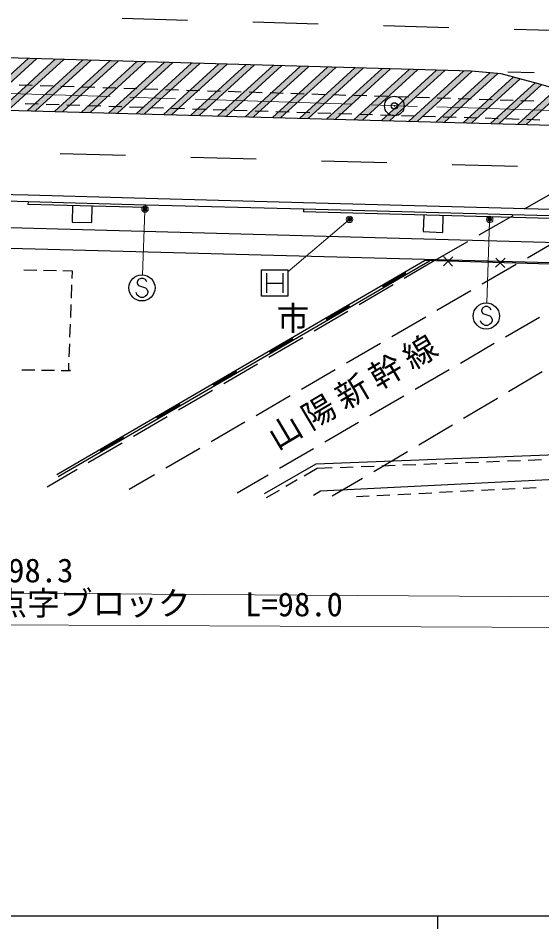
# Model space of a CAD drawing. Units: millimetres, scale not verified. Extents: x 40000 to 680000, y 20000 to 380000.
# Drawn here: x 235938 to 275988, y 204000 to 273730 of the extents above; entities that cross this region are included whole.
import ezdxf
from ezdxf.enums import TextEntityAlignment as Align

# ---------------------------------------------------------------- set-up
doc = ezdxf.new("R2010")
doc.units = ezdxf.units.MM
doc.header["$LTSCALE"] = 1000
doc.header["$PDMODE"] = 32
doc.header["$PDSIZE"] = 500
doc.linetypes.add('CHAIN', pattern=[18.5, 12, -1.5, 3.5, -1.5])
for name, color, linetype, lineweight in [('M-BGD', 7, 'Continuous', 25), ('M-BMK', 2, 'CHAIN', 13), ('M-BMK-SRVR', 3, 'Continuous', 25), ('M-STR-HTXT', 7, 'Continuous', 13), ('M-STR-STRC', 7, 'Continuous', 25), ('M-TTL-BAND', 7, 'Continuous', 25)]:
    doc.layers.add(name, color=color, linetype=linetype, lineweight=lineweight)
doc.layers.add('M-BMK-HTXT', color=7, linetype='Continuous')
doc.styles.add('ＭＳ ゴシック', font='')
doc.styles.get('ＭＳ ゴシック').set_extended_font_data('MS Gothic')

msp = doc.modelspace()

# ---------------------------------------------------------------- hatches: boundary and pattern name
at = {"layer": 'M-BGD'}
for points in [[(232446, 266764), (233093, 266746), (237332, 270624), (236686, 270643)], [(234532, 266707), (235179, 266689), (239415, 270564), (238768, 270583)], [(236617, 266649), (237264, 266632), (241497, 270504), (240851, 270523)], [(238703, 266592), (239350, 266574), (243580, 270444), (242934, 270463)], [(240788, 266535), (241435, 266517), (245662, 270384), (245016, 270403)], [(242873, 266477), (243521, 266459), (247745, 270324), (247099, 270342)], [(244959, 266420), (245606, 266402), (249827, 270264), (249181, 270282)], [(247044, 266363), (247692, 266345), (251910, 270204), (251264, 270222)], [(249130, 266305), (249777, 266287), (253992, 270144), (253346, 270162)], [(251215, 266248), (251863, 266230), (256075, 270083), (255429, 270102)], [(253301, 266190), (253948, 266173), (258157, 270023), (257511, 270042)], [(255386, 266133), (256034, 266115), (260240, 269963), (259594, 269982)], [(257472, 266076), (258119, 266058), (262323, 269903), (261676, 269922)], [(259557, 266018), (260205, 266000), (264405, 269843), (263759, 269862)], [(261643, 265961), (262290, 265943), (266488, 269783), (265841, 269802)], [(263728, 265903), (264375, 265886), (268570, 269723), (267924, 269742)], [(265814, 265846), (266461, 265828), (270648, 269659), (270577, 269665), (270006, 269682)], [(267899, 265789), (268546, 265771), (272615, 269493), (272005, 269545)], [(269985, 265731), (270632, 265713), (274323, 269090), (273806, 269227)], [(272070, 265674), (272717, 265656), (275984, 268644), (275734, 268717), (275472, 268786)], [(274156, 265617), (274803, 265599), (277611, 268168), (277106, 268316)]]:
    msp.add_hatch(color=256, dxfattribs=at).paths.add_polyline_path(points)

# ---------------------------------------------------------------- linework, layer by layer
for p, q in [((232446, 266764), (236686, 270643)), ((233093, 266746), (237332, 270624)), ((234532, 266707), (238768, 270583)), ((235179, 266689), (239415, 270564)), ((236617, 266649), (240851, 270523)), ((237264, 266632), (241497, 270504)), ((238703, 266592), (242934, 270463)), ((239350, 266574), (243580, 270444)), ((240788, 266535), (245016, 270403)), ((241435, 266517), (245662, 270384)), ((242873, 266477), (247099, 270342)), ((243521, 266459), (247745, 270324)), ((244959, 266420), (249181, 270282)), ((245606, 266402), (249827, 270264)), ((247044, 266363), (251264, 270222)), ((247692, 266345), (251910, 270204)), ((249130, 266305), (253346, 270162)), ((249777, 266287), (253992, 270144)), ((251215, 266248), (255429, 270102)), ((251863, 266230), (256075, 270083)), ((253301, 266190), (257511, 270042)), ((253948, 266173), (258157, 270023)), ((255386, 266133), (259594, 269982)), ((256034, 266115), (260240, 269963)), ((257472, 266076), (261676, 269922)), ((258119, 266058), (262323, 269903)), ((259557, 266018), (263759, 269862)), ((260205, 266000), (264405, 269843)), ((261643, 265961), (265841, 269802)), ((262290, 265943), (266488, 269783)), ((263728, 265903), (267924, 269742)), ((264375, 265886), (268570, 269723)), ((265814, 265846), (270006, 269682)), ((266461, 265828), (270648, 269659)), ((267899, 265789), (272005, 269545)), ((268546, 265771), (272615, 269493)), ((269985, 265731), (273806, 269227)), ((237011, 268576), (236012, 268607)), ((238611, 268526), (237611, 268557)), ((240210, 268476), (239210, 268507)), ((270632, 265713), (274323, 269090)), ((272070, 265674), (275472, 268786)), ((272717, 265656), (275984, 268644)), ((241809, 268426), (240809, 268457)), ((243408, 268376), (242409, 268407)), ((245007, 268326), (244008, 268357)), ((246607, 268275), (245607, 268307)), ((248206, 268225), (247206, 268257)), ((249805, 268175), (248806, 268207)), ((251404, 268125), (250405, 268156)), ((253003, 268075), (252004, 268106)), ((254603, 268025), (253603, 268056)), ((256202, 267975), (255202, 268006)), ((257801, 267925), (256802, 267956)), ((259400, 267875), (258401, 267906)), ((261000, 267824), (260000, 267856)), ((262599, 267774), (261599, 267806)), ((274156, 265617), (277106, 268316)), ((274803, 265599), (277611, 268168)), ((236465, 267193), (237465, 267161)), ((238064, 267142), (239064, 267111)), ((239664, 267092), (240663, 267061)), ((264198, 267724), (263198, 267755)), ((265797, 267674), (264798, 267705)), ((267396, 267624), (266397, 267655)), ((268996, 267574), (267996, 267605)), ((270595, 267524), (269595, 267555)), ((272194, 267474), (271195, 267505)), ((273793, 267423), (272794, 267455)), ((275392, 267373), (274393, 267405)), ((241263, 267042), (242262, 267011)), ((242862, 266992), (243861, 266961)), ((244461, 266942), (245461, 266911)), ((246060, 266892), (247060, 266861)), ((247660, 266842), (248659, 266810)), ((249259, 266792), (250258, 266760)), ((250858, 266742), (251858, 266710)), ((252457, 266691), (253457, 266660)), ((254056, 266641), (255056, 266610)), ((255656, 266591), (256655, 266560)), ((257255, 266541), (258254, 266510)), ((258854, 266491), (259854, 266460)), ((260453, 266441), (261453, 266410)), ((262053, 266391), (263052, 266359)), ((263652, 266341), (264651, 266309)), ((265251, 266290), (266251, 266259)), ((266850, 266240), (267850, 266209)), ((268449, 266190), (269449, 266159)), ((270049, 266140), (271048, 266109)), ((271648, 266090), (272647, 266059)), ((273247, 266040), (274247, 266009)), ((274846, 265990), (275846, 265958)), ((236703, 260170), (226688, 260466)), ((245703, 259922), (236702, 260170)), ((277240, 260594), (274639, 259099)), ((236689, 259670), (236683, 259470)), ((245683, 259222), (236683, 259470)), ((245683, 259222), (245689, 259422)), ((257767, 259603), (245702, 259922)), ((298173, 258498), (257768, 259603)), ((240095, 259376), (240060, 258121)), ((241573, 259336), (241539, 258088)), ((257754, 259103), (257749, 258903)), ((298154, 257798), (257749, 258903)), ((240060, 258121), (241539, 258088)), ((266956, 258651), (266921, 257395)), ((268420, 258611), (268385, 257333)), ((273772, 258601), (271171, 257106)), ((266921, 257395), (268385, 257333)), ((210393, 256789), (300623, 254395)), ((270304, 256607), (267766, 255149)), ((277480, 256873), (274887, 255364)), ((268462, 254775), (269189, 255461)), ((269168, 254754), (268482, 255481)), ((272460, 254658), (273187, 255344)), ((273167, 254637), (272480, 255365)), ((238896, 238797), (267016, 255170)), ((238997, 238624), (267395, 255159)), ((267766, 255149), (265471, 253807)), ((274023, 254861), (271430, 253352)), ((237362, 254419), (236362, 254439)), ((238861, 254390), (237862, 254410)), ((240086, 254366), (239361, 254380)), ((240065, 253803), (240086, 254366)), ((254556, 252450), (254556, 254450)), ((254556, 254450), (256556, 254450)), ((254931, 254200), (254931, 252700)), ((256181, 254200), (256181, 252700)), ((256556, 254450), (256556, 252450)), ((263809, 253257), (265538, 254263)), ((263829, 253222), (265558, 254229)), ((263849, 253188), (265578, 254194)), ((263870, 253153), (265598, 254159)), ((265618, 254125), (265517, 254298)), ((240009, 252304), (240046, 253304)), ((254931, 253450), (256181, 253450)), ((264608, 253302), (262018, 251788)), ((263789, 253291), (263890, 253118)), ((256556, 252450), (254556, 252450)), ((270566, 252849), (267973, 251340)), ((239952, 250805), (239990, 251805)), ((259488, 250741), (261217, 251747)), ((261297, 251609), (261197, 251782)), ((261155, 251283), (258565, 249768)), ((259508, 250706), (261237, 251713)), ((259529, 250672), (261257, 251678)), ((259549, 250637), (261277, 251644)), ((259468, 250775), (259569, 250603)), ((267108, 250837), (264516, 249328)), ((275809, 250823), (273216, 249314)), ((239896, 249306), (239933, 250306)), ((257702, 249264), (255112, 247749)), ((255167, 248225), (256896, 249231)), ((255188, 248190), (256916, 249197)), ((255208, 248156), (256936, 249162)), ((255228, 248121), (256956, 249128)), ((256976, 249093), (256876, 249266)), ((239839, 247808), (239877, 248807)), ((255147, 248259), (255248, 248087)), ((263651, 248825), (261059, 247316)), ((272352, 248811), (269759, 247301)), ((239799, 246745), (239820, 247308)), ((254249, 247244), (251659, 245730)), ((236219, 246814), (237219, 246795)), ((237719, 246785), (238719, 246766)), ((239219, 246756), (239938, 246742)), ((239938, 246742), (239799, 246745)), ((250846, 245709), (252575, 246715)), ((250867, 245674), (252595, 246681)), ((250887, 245640), (252615, 246646)), ((250907, 245605), (252635, 246612)), ((252655, 246577), (252555, 246750)), ((260194, 246812), (257602, 245303)), ((268895, 246798), (266302, 245289)), ((273452, 245150), (276031, 246682)), ((250826, 245744), (250927, 245571)), ((250796, 245225), (248206, 243711)), ((256737, 244800), (254145, 243291)), ((265438, 244786), (262845, 243277)), ((246526, 243193), (248254, 244199)), ((246546, 243159), (248274, 244165)), ((246566, 243124), (248294, 244130)), ((246586, 243089), (248314, 244096)), ((248334, 244061), (248234, 244234)), ((270012, 243108), (272592, 244639)), ((247343, 243206), (244753, 241691)), ((246505, 243228), (246606, 243055)), ((253280, 242788), (250688, 241279)), ((261981, 242774), (259388, 241265)), ((266573, 241065), (269153, 242597)), ((242205, 240677), (243933, 241684)), ((242225, 240643), (243953, 241649)), ((242245, 240608), (243973, 241614)), ((242265, 240573), (243993, 241580)), ((244014, 241545), (243913, 241718)), ((243890, 241187), (241300, 239672)), ((242185, 240712), (242285, 240539)), ((249823, 240776), (247230, 239267)), ((258524, 240762), (255931, 239253)), ((263134, 239023), (265713, 240555)), ((275955, 239899), (274955, 239860)), ((258794, 239243), (257807, 238673)), ((259966, 239288), (258794, 239243)), ((261565, 239349), (260566, 239310)), ((263164, 239410), (262165, 239372)), ((264763, 239471), (263764, 239433)), ((266362, 239532), (265362, 239494)), ((267960, 239593), (266961, 239555)), ((269559, 239654), (268560, 239616)), ((271158, 239715), (270159, 239677)), ((272757, 239776), (271758, 239738)), ((274356, 239837), (273357, 239799)), ((240437, 239167), (238143, 237826)), ((246366, 238764), (244417, 237629)), ((255066, 238750), (252695, 237370)), ((259965, 237142), (262274, 238513)), ((257287, 238373), (256421, 237872)), ((255902, 237572), (254915, 237002)), ((259069, 237517), (258521, 237187)), ((262777, 237131), (261823, 237084)), ((264375, 237211), (263376, 237161)), ((265973, 237290), (264974, 237240)), ((267571, 237370), (266572, 237320)), ((269169, 237449), (268170, 237400)), ((270767, 237529), (269769, 237479)), ((272365, 237608), (271367, 237559)), ((273963, 237688), (272965, 237638)), ((275561, 237768), (274563, 237718))]:
    msp.add_line(p, q, dxfattribs=at)
for points in [[(298159, 257998), (257754, 259103), (245689, 259422), (236689, 259670), (226673, 259966), (217696, 260201), (205706, 260529), (203878, 260573)], [(201629, 258627), (208224, 258440), (299578, 255933)], [(280002, 250616), (283592, 254686), (267016, 255170)], [(298554, 245934), (293564, 240922), (258694, 239589), (254740, 237305)], [(300410, 245236), (294445, 239278), (259069, 237517)]]:
    msp.add_lwpolyline(points, dxfattribs=at)
at = {"layer": 'M-BMK'}
msp.add_line((64563, 273390), (331366, 264919), dxfattribs=at)
at = {"layer": 'M-BMK-SRVR'}
msp.add_circle((264712, 267008), 750, dxfattribs=at)
msp.add_point((264712, 267008), dxfattribs=at)
at = {"layer": 'M-STR-HTXT'}
for p, q in [((245630, 258968), (245441, 254077)), ((261168, 258228), (256555, 254300)), ((272000, 258171), (271779, 251927)), ((89125, 230580), (330434, 229103)), ((201300, 227435), (299260, 226969))]:
    msp.add_line(p, q, dxfattribs=at)
for centre, radius in [((245636, 259118), 150), ((245636, 259118), 120), ((245636, 259118), 90), ((245636, 259118), 60), ((245636, 259118), 30), ((245636, 259118), 20), ((261282, 258325), 150), ((261282, 258325), 120), ((261282, 258325), 90), ((261282, 258325), 60), ((261282, 258325), 30), ((261282, 258325), 20), ((272005, 258321), 150), ((272005, 258321), 120), ((272005, 258321), 90), ((272005, 258321), 60), ((272005, 258321), 30), ((272005, 258321), 20)]:
    msp.add_circle(centre, radius, dxfattribs=at)
for p in [(245636, 259118), (261282, 258325), (272005, 258321)]:
    msp.add_point(p, dxfattribs=at)
at = {"layer": 'M-STR-STRC'}
for p, q in [((243889, 273730), (248887, 273589)), ((253885, 273449), (258883, 273308)), ((263881, 273168), (268879, 273027)), ((273877, 272886), (278875, 272746)), ((275394, 269548), (273395, 269599)), ((244145, 263210), (239147, 263349)), ((254141, 262931), (249143, 263071)), ((264137, 262653), (259139, 262792)), ((274133, 262374), (269135, 262513)), ((245129, 253715), (245038, 253533)), ((245038, 253533), (245038, 253442)), ((245038, 253442), (245129, 253260)), ((245311, 253806), (245129, 253715)), ((245129, 253260), (245675, 253078)), ((245493, 253806), (245311, 253806)), ((245675, 253715), (245493, 253806)), ((245766, 253533), (245675, 253715)), ((245038, 252533), (244948, 252715)), ((245129, 252442), (245038, 252533)), ((245311, 252351), (245129, 252442)), ((245675, 252442), (245493, 252351)), ((245675, 253078), (245766, 252987)), ((245766, 252533), (245675, 252442)), ((245766, 252987), (245857, 252806)), ((245857, 252715), (245766, 252533)), ((245857, 252806), (245857, 252715)), ((245493, 252351), (245311, 252351)), ((271471, 251563), (271380, 251381)), ((271380, 251381), (271380, 251290)), ((271380, 251290), (271471, 251108)), ((271653, 251654), (271471, 251563)), ((271471, 251108), (272017, 250927)), ((271835, 251654), (271653, 251654)), ((272017, 251563), (271835, 251654)), ((272108, 251381), (272017, 251563)), ((271380, 250381), (271289, 250563)), ((271471, 250290), (271380, 250381)), ((272017, 250927), (272108, 250836)), ((272108, 250381), (272017, 250290)), ((272108, 250836), (272199, 250654)), ((272199, 250563), (272108, 250381)), ((272199, 250654), (272199, 250563)), ((271653, 250199), (271471, 250290)), ((271835, 250199), (271653, 250199)), ((272017, 250290), (271835, 250199))]:
    msp.add_line(p, q, dxfattribs=at)
for points in [[(300860, 265845), (286035, 266267), (282749, 266664), (275734, 268717), (272886, 269470), (270577, 269665), (206588, 271511)], [(206563, 270528), (218977, 270113), (220881, 269899), (222533, 269432), (230682, 267058), (232251, 266770), (300833, 264882)]]:
    msp.add_lwpolyline(points, dxfattribs=at)
for centre in [(245402, 253078), (271744, 250927)]:
    msp.add_circle(centre, 1000, dxfattribs=at)
at = {"layer": 'M-TTL-BAND'}
for p, q in [((40000, 205000), (579000, 205000)), ((268000, 205000), (268000, 204000))]:
    msp.add_line(p, q, dxfattribs=at)

# ---------------------------------------------------------------- texts
at = {"layer": 'M-BMK-HTXT', "insert": (255837, 240461), "char_height": 1833, "attachment_point": 7, "rotation": 30.693, "style": 'ＭＳ ゴシック'}
msp.add_mtext('\\T1.2;山陽新幹線', dxfattribs=at)
at = {"layer": 'M-STR-HTXT', "style": 'ＭＳ ゴシック'}
for s, p in [('市', (255711, 249288)), ('L=298.3', (231429, 229981)), ('点字ブロック', (234117, 227461)), ('L=98.0', (253292, 227378))]:
    msp.add_text(s, height=1833, dxfattribs=at).set_placement(p, align=Align.BOTTOM_LEFT)

doc.saveas('drawing.dxf')
